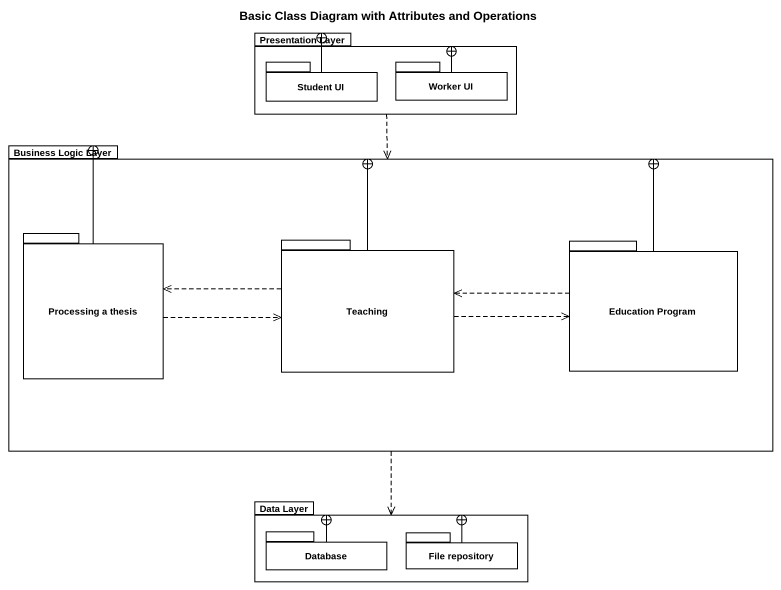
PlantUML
@startuml
title Basic Class Diagram with Attributes and Operations
package "Presentation Layer" as Presentation_Layer {
  package "Student UI" as Student_UI {
  }
  package "Worker UI" as Worker_UI {
  }
}
package "Business Logic Layer" as Business_Logic_Layer {
  package "Processing a thesis" as Processing_a_thesis {
  }
  package Teaching {
  }
  package "Education Program" as Education_Program {
  }
}
package "Data Layer" as Data_Layer {
  package "Database" as Database_ {
  }
  package "File repository" as File_repository {
  }
}
Presentation_Layer ..> Business_Logic_Layer
Student_UI -right-+ Presentation_Layer
Worker_UI -left-+ Presentation_Layer
Business_Logic_Layer ..> Data_Layer
Processing_a_thesis -right-+ Business_Logic_Layer
Processing_a_thesis .right.> Teaching
Teaching -right-+ Business_Logic_Layer
Teaching .left.> Processing_a_thesis
Teaching .right.> Education_Program
Education_Program -left-+ Business_Logic_Layer
Education_Program .left.> Teaching
Database_ -right-+ Data_Layer
File_repository -left-+ Data_Layer
@enduml
